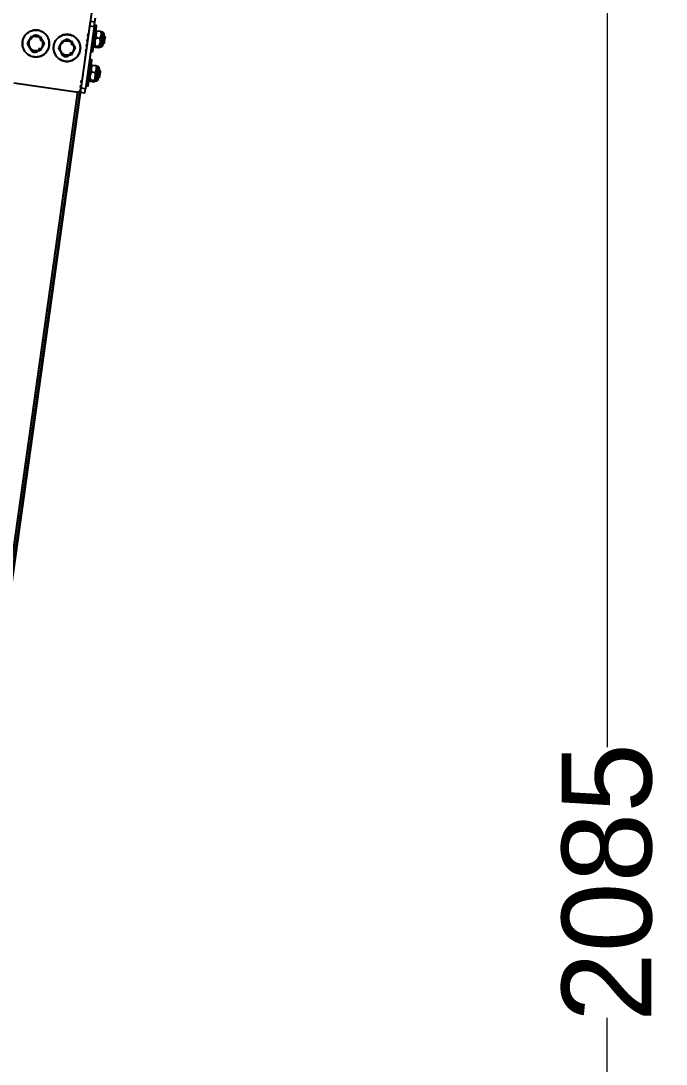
# Model space of a CAD drawing. Header units: millimetres. Extents: x 3109 to 13995, y 24552 to 39949.
# Drawn here: x 6748 to 7467, y 34181 to 35343 of the extents above; entities that cross this region are included whole.
import ezdxf

# ---------------------------------------------------------------- set-up
doc = ezdxf.new("R2010")
doc.units = ezdxf.units.MM
doc.header["$LTSCALE"] = 3
doc.layers.add('DomyÅ›lny', color=7, linetype='Continuous')
doc.styles.get("Standard").update_dxf_attribs({"font": 'arial.ttf'})
doc.dimstyles.new('MATEUSZ', dxfattribs={"dimtxt": 35, "dimasz": 16, "dimexe": 0.18, "dimexo": 0.0625, "dimgap": 0.09, "dimtad": 0, "dimdec": 0, "dimdsep": 46, "dimtxsty": 'Standard', "dimblk": 'DOT', "dimcen": 0.09, "dimse1": 1, "dimse2": 1, "dimadec": 0, "dimazin": 0, "dimtfac": 1, "dimtdec": 0, "dimtofl": 0, "dimtmove": 0, "dimatfit": 3, "dimfxl": 1, "dimtolj": 1, "dimtzin": 0, "dimlwd": 9, "dimlwe": 9, "dimarcsym": 0})

# ---------------------------------------------------------------- blocks, each defined once
blk = doc.blocks.new('_Dot')
at = {"color": 0, "linetype": 'ByBlock', "lineweight": -2}
blk.add_line((-0.5, 0), (-1, 0), dxfattribs=at)
at = {"color": 0, "linetype": 'ByBlock', "const_width": 0.5}
blk.add_lwpolyline([(-0.25, 0, 1), (0.25, 0, 1)], format="xyb", close=True, dxfattribs=at)
blk = doc.blocks.new('*D27')
at = {"color": 0, "lineweight": 9, "transparency": 16777216}
for start, end in [(59.5164, 79.0364), (2.9636, 22.4836)]:
    blk.add_arc((6545.7, 33349.3), 309.4, start, end, dxfattribs=at)
at = {"layer": 'Defpoints', "color": 0, "transparency": 16777216}
for p in [(6825.8, 35342.7), (6820.5, 33491.4), (6414.7, 33349.3), (6545.7, 33349.3), (6594.7, 33349.3)]:
    blk.add_point(p, dxfattribs=at)
at = {"color": 0, "lineweight": 9, "transparency": 16777216, "xscale": 16, "yscale": 16, "zscale": 16}
for p, rotation in [((6588.7, 33655.7), 170.518219425483), ((6855, 33349.3), 271.4817805745178)]:
    blk.add_blockref('_Dot', p, dxfattribs=dict(at, rotation=rotation))
at = {"color": 0, "transparency": 16777216, "insert": (6779.1, 33552.3), "char_height": 100, "attachment_point": 5, "rotation": 311}
blk.add_mtext('\\A1;82°', dxfattribs=at)
blk = doc.blocks.new('*D32')
at = {"color": 0, "lineweight": 9, "transparency": 16777216}
for p, q in [((7401.6, 35410), (7401.6, 34534.3)), ((7401.6, 33357.3), (7401.6, 34233))]:
    blk.add_line(p, q, dxfattribs=at)
at = {"layer": 'Defpoints', "color": 0, "transparency": 16777216}
for p in [(6879.8, 35426), (6604.5, 33341.3), (7401.6, 33341.3)]:
    blk.add_point(p, dxfattribs=at)
at = {"color": 0, "lineweight": 9, "transparency": 16777216, "xscale": 16, "yscale": 16, "zscale": 16}
for p, rotation in [((7401.6, 35426), 90), ((7401.6, 33341.3), 270)]:
    blk.add_blockref('_Dot', p, dxfattribs=dict(at, rotation=rotation))
at = {"color": 0, "transparency": 16777216, "insert": (7401.6, 34383.7), "char_height": 100, "attachment_point": 5, "rotation": 90}
blk.add_mtext('\\A1;2085', dxfattribs=at)
blk = doc.blocks.new('*D34')
at = {"color": 0, "lineweight": 9, "transparency": 16777216}
for p, q in [((4270.2, 32724.1), (5416.7, 32724.1)), ((6863.8, 32724.1), (5717.2, 32724.1))]:
    blk.add_line(p, q, dxfattribs=at)
at = {"layer": 'Defpoints', "color": 0, "transparency": 16777216}
for p in [(4254.2, 35784.9), (6879.8, 35426), (6879.8, 32724.1)]:
    blk.add_point(p, dxfattribs=at)
at = {"color": 0, "lineweight": 9, "transparency": 16777216, "xscale": 16, "yscale": 16, "zscale": 16, "rotation": 180}
blk.add_blockref('_Dot', (4254.2, 32724.1), dxfattribs=at)
at = {"color": 0, "lineweight": 9, "transparency": 16777216, "xscale": 16, "yscale": 16, "zscale": 16}
blk.add_blockref('_Dot', (6879.8, 32724.1), dxfattribs=at)
at = {"color": 0, "transparency": 16777216, "insert": (5567, 32724.1), "char_height": 100, "attachment_point": 5}
blk.add_mtext('\\A1;2626', dxfattribs=at)
blk = doc.blocks.new('*D36')
at = {"color": 0, "lineweight": 9, "transparency": 16777216}
for p, q in [((4319.7, 32936.7), (5422.4, 32936.7)), ((6825.9, 32936.7), (5723.2, 32936.7))]:
    blk.add_line(p, q, dxfattribs=at)
at = {"layer": 'Defpoints', "color": 0, "transparency": 16777216}
for p in [(4303.7, 35777.8), (6841.9, 35421.2), (6841.9, 32936.7)]:
    blk.add_point(p, dxfattribs=at)
at = {"color": 0, "lineweight": 9, "transparency": 16777216, "xscale": 16, "yscale": 16, "zscale": 16, "rotation": 180}
blk.add_blockref('_Dot', (4303.7, 32936.7), dxfattribs=at)
at = {"color": 0, "lineweight": 9, "transparency": 16777216, "xscale": 16, "yscale": 16, "zscale": 16}
blk.add_blockref('_Dot', (6841.9, 32936.7), dxfattribs=at)
at = {"color": 0, "transparency": 16777216, "insert": (5572.8, 32936.7), "char_height": 100, "attachment_point": 5}
blk.add_mtext('\\A1;2538', dxfattribs=at)

msp = doc.modelspace()

# ---------------------------------------------------------------- linework, layer by layer
at = {"layer": 'DomyÅ›lny'}
for p, q in [((6815.4, 35268.4), (6836.2, 35416.9)), ((6545.7, 33349.3), (6825.8, 35342.7)), ((6830.1, 35337), (6820.3, 35267.7)), ((6825.1, 35337.7), (6830.1, 35337)), ((6830.8, 35342), (6825.8, 35342.7)), ((6830.3, 35338.8), (6832.3, 35338.5)), ((6822.8, 35329), (6822.5, 35326.5)), ((6831.2, 35331.1), (6832.3, 35332)), ((6833.4, 35332.4), (6837.4, 35331.8)), ((6838.6, 35330.8), (6839.3, 35330.7)), ((6774.2, 35318.1), (6772.9, 35318.1)), ((6821.2, 35317.7), (6820.9, 35315.2)), ((6822, 35323.3), (6821.7, 35320.8)), ((6829.9, 35315), (6829.1, 35316.2)), ((6830.9, 35314.3), (6834.9, 35313.8)), ((6831.1, 35315.7), (6835.1, 35315.1)), ((6832.4, 35324.7), (6836.3, 35324.1)), ((6836.3, 35314.4), (6836, 35314.1)), ((6837, 35314.3), (6836.3, 35314.4)), ((6838.6, 35318.2), (6839.5, 35318.1)), ((6790.3, 35313.3), (6794.9, 35305.3)), ((6808.8, 35313.2), (6807.6, 35313.2)), ((6820.5, 35312), (6820.1, 35309.5)), ((6828.1, 35308.8), (6826.1, 35309.1)), ((6824.9, 35300.6), (6826.9, 35300.3)), ((6825.9, 35292.9), (6827, 35293.9)), ((6828.1, 35294.2), (6832, 35293.7)), ((6833.3, 35292.6), (6833.9, 35292.5)), ((6827, 35286.6), (6831, 35286)), ((6809.7, 35264.1), (6740.4, 35273.9)), ((6814.8, 35271.7), (6814.4, 35269.2)), ((6815.6, 35277.3), (6815.2, 35274.9)), ((6820.3, 35267.7), (6815.4, 35268.4)), ((6822.7, 35270.6), (6820.8, 35270.9)), ((6824.6, 35276.9), (6823.8, 35278.1)), ((6825.5, 35276.2), (6829.5, 35275.6)), ((6825.7, 35277.6), (6829.7, 35277)), ((6831.6, 35276.2), (6831, 35276.3)), ((6811.2, 35264.2), (6542.1, 33349.3)), ((6542.6, 33349.3), (6811.8, 35264.3)), ((6813.9, 35265.5), (6544.6, 33349.3)), ((6819.6, 35262.8), (6814.7, 35263.5))]:
    msp.add_line(p, q, dxfattribs=at)
for points in [[(6830.1, 35337, 0), (6830.8, 35342, 0)], [(6831.2, 35330.5, 0), (6832.1, 35337.1, 0), (6832.3, 35338.3, 0), (6832.3, 35338.5, 0), (6832.3, 35338.5, 0), (6832.3, 35338.5, 0), (6832.3, 35338.5, 0), (6832.3, 35338.5, 0), (6832.3, 35338.5, 0), (6832.3, 35338.5, 0), (6832.3, 35338.5, 0), (6832.3, 35338.5, 0), (6832.3, 35338.5, 0), (6832.3, 35338.5, 0), (6832.3, 35338.5, 0), (6832.3, 35338.5, 0), (6832.3, 35338.5, 0), (6832.3, 35338.5, 0), (6832.3, 35338.5, 0), (6832.3, 35338.5, 0), (6832.3, 35338.5, 0), (6832.3, 35338.5, 0), (6832.3, 35338.5, 0), (6832.3, 35338.5, 0), (6832.3, 35338.4, 0), (6832.2, 35338.2, 0), (6832.1, 35337.2, 0), (6830.5, 35325.7, 0)], [(6830.8, 35342, 0), (6830.8, 35342, 0), (6830.8, 35342, 0), (6830.8, 35342, 0), (6830.8, 35342, 0), (6830.8, 35342, 0), (6830.8, 35342, 0), (6830.8, 35342, 0), (6830.8, 35342, 0), (6830.8, 35342, 0), (6830.8, 35342, 0), (6830.8, 35342, 0), (6830.8, 35342, 0), (6830.8, 35342, 0), (6830.8, 35342.1, 0), (6830.8, 35342.6, 0), (6831.4, 35346.9, 0)], [(6764.8, 35333.1, 0), (6763.5, 35333.1, 0), (6762.1, 35332.9, 0), (6760.7, 35332.5, 0), (6759.3, 35332, 0), (6757.9, 35331.4, 0), (6756.6, 35330.6, 0), (6755.4, 35329.7, 0), (6754.2, 35328.7, 0), (6753.2, 35327.5, 0), (6752.3, 35326.3, 0), (6751.5, 35324.9, 0), (6750.9, 35323.6, 0), (6750.5, 35322.2, 0), (6750.1, 35320.8, 0), (6750, 35319.4, 0), (6749.9, 35318, 0), (6750, 35316.7, 0), (6750.2, 35315.3, 0), (6750.5, 35313.9, 0), (6751, 35312.5, 0), (6751.6, 35311.2, 0), (6752.4, 35309.8, 0), (6753.3, 35308.6, 0), (6754.4, 35307.5, 0), (6755.5, 35306.4, 0), (6756.8, 35305.5, 0), (6758.1, 35304.8, 0), (6759.5, 35304.2, 0), (6760.9, 35303.7, 0), (6762.3, 35303.4, 0), (6763.6, 35303.2, 0), (6765, 35303.1, 0)], [(6765, 35303.1, 0), (6763.6, 35303.2, 0), (6762.3, 35303.4, 0), (6760.9, 35303.7, 0), (6759.5, 35304.1, 0), (6758.1, 35304.8, 0), (6756.8, 35305.5, 0), (6755.5, 35306.4, 0), (6754.4, 35307.5, 0), (6753.3, 35308.6, 0), (6752.4, 35309.8, 0), (6751.6, 35311.2, 0), (6751, 35312.5, 0), (6750.5, 35313.9, 0), (6750.2, 35315.3, 0), (6750, 35316.7, 0), (6749.9, 35318, 0), (6750, 35319.4, 0), (6750.1, 35320.8, 0), (6750.5, 35322.2, 0), (6750.9, 35323.6, 0), (6751.5, 35324.9, 0), (6752.3, 35326.3, 0), (6753.2, 35327.5, 0), (6754.2, 35328.7, 0), (6755.4, 35329.7, 0), (6756.6, 35330.6, 0), (6757.9, 35331.4, 0), (6759.3, 35332, 0), (6760.7, 35332.5, 0), (6762.1, 35332.9, 0), (6763.5, 35333.1, 0), (6764.8, 35333.1, 0)], [(6758, 35322.2, 0), (6760.4, 35326.2, 0)], [(6765, 35326.1, 0), (6764, 35326.1, 0), (6763, 35325.9, 0), (6761.9, 35325.6, 0), (6761, 35325.1, 0), (6760.1, 35324.5, 0), (6759.3, 35323.8, 0), (6758.6, 35323, 0), (6758, 35322.2, 0)], [(6770.3, 35321.1, 0), (6770.4, 35321.7, 0), (6770.4, 35322.2, 0), (6770.3, 35322.7, 0), (6770.2, 35323.3, 0), (6770.1, 35323.8, 0), (6769.8, 35324.3, 0), (6769.6, 35324.8, 0), (6769.3, 35325.2, 0), (6768.9, 35325.6, 0), (6768.5, 35326, 0), (6768.1, 35326.3, 0), (6767.7, 35326.6, 0), (6767.2, 35326.9, 0), (6766.7, 35327.1, 0), (6766.2, 35327.2, 0), (6765.6, 35327.3, 0), (6765.1, 35327.4, 0), (6764.6, 35327.4, 0), (6764, 35327.3, 0), (6763.5, 35327.2, 0), (6763, 35327.1, 0), (6762.5, 35326.9, 0), (6762, 35326.6, 0), (6761.6, 35326.3, 0), (6761.2, 35325.9, 0), (6760.8, 35325.6, 0), (6760.4, 35325.1, 0), (6760.1, 35324.7, 0), (6759.9, 35324.2, 0), (6759.7, 35323.7, 0), (6759.5, 35323.2, 0), (6759.4, 35322.7, 0)], [(6760.4, 35326.2, 0), (6765, 35326.1, 0)], [(6764.8, 35333.1, 0), (6766.2, 35333.1, 0), (6767.5, 35332.9, 0), (6768.9, 35332.6, 0), (6770.3, 35332.1, 0), (6771.7, 35331.5, 0), (6773, 35330.7, 0), (6774.3, 35329.8, 0), (6775.4, 35328.8, 0), (6776.5, 35327.7, 0), (6777.4, 35326.4, 0), (6778.2, 35325.1, 0), (6778.8, 35323.7, 0), (6779.3, 35322.3, 0), (6779.6, 35320.9, 0), (6779.8, 35319.6, 0), (6779.9, 35318.2, 0), (6779.8, 35316.9, 0), (6779.7, 35315.5, 0), (6779.3, 35314.1, 0), (6778.9, 35312.7, 0), (6778.3, 35311.3, 0), (6777.5, 35310, 0), (6776.6, 35308.7, 0), (6775.6, 35307.6, 0), (6774.4, 35306.5, 0), (6773.2, 35305.6, 0), (6771.9, 35304.8, 0), (6770.5, 35304.2, 0), (6769.1, 35303.7, 0), (6767.7, 35303.4, 0), (6766.3, 35303.2, 0), (6765, 35303.1, 0)], [(6765, 35303.1, 0), (6766.3, 35303.2, 0), (6767.7, 35303.4, 0), (6769.1, 35303.7, 0), (6770.5, 35304.2, 0), (6771.9, 35304.8, 0), (6773.2, 35305.6, 0), (6774.4, 35306.5, 0), (6775.6, 35307.6, 0), (6776.6, 35308.7, 0), (6777.5, 35310, 0), (6778.3, 35311.3, 0), (6778.9, 35312.7, 0), (6779.4, 35314.1, 0), (6779.7, 35315.5, 0), (6779.9, 35316.9, 0), (6779.9, 35318.2, 0), (6779.8, 35319.6, 0), (6779.6, 35320.9, 0), (6779.3, 35322.3, 0), (6778.8, 35323.7, 0), (6778.2, 35325.1, 0), (6777.4, 35326.4, 0), (6776.5, 35327.7, 0), (6775.5, 35328.8, 0), (6774.3, 35329.8, 0), (6773, 35330.7, 0), (6771.7, 35331.5, 0), (6770.3, 35332.1, 0), (6769, 35332.6, 0), (6767.6, 35332.9, 0), (6766.2, 35333.1, 0), (6764.8, 35333.1, 0)], [(6765, 35326.1, 0), (6769.6, 35326.1, 0)], [(6771.9, 35322.1, 0), (6771.3, 35322.9, 0), (6770.7, 35323.7, 0), (6769.9, 35324.4, 0), (6769, 35325, 0), (6768, 35325.5, 0), (6767, 35325.9, 0), (6766, 35326.1, 0), (6765, 35326.1, 0)], [(6769.6, 35326.1, 0), (6771.9, 35322.1, 0)], [(6799.5, 35328.3, 0), (6798.1, 35328.2, 0), (6796.8, 35328, 0), (6795.4, 35327.7, 0), (6794, 35327.2, 0), (6792.6, 35326.5, 0), (6791.3, 35325.8, 0), (6790, 35324.8, 0), (6788.9, 35323.8, 0), (6787.9, 35322.6, 0), (6787, 35321.4, 0), (6786.2, 35320.1, 0), (6785.6, 35318.7, 0), (6785.1, 35317.3, 0), (6784.8, 35315.9, 0), (6784.6, 35314.5, 0), (6784.6, 35313.2, 0), (6784.6, 35311.8, 0), (6784.8, 35310.4, 0), (6785.2, 35309, 0), (6785.7, 35307.7, 0), (6786.3, 35306.3, 0), (6787.1, 35305, 0), (6788, 35303.7, 0), (6789, 35302.6, 0), (6790.2, 35301.6, 0), (6791.4, 35300.7, 0), (6792.8, 35299.9, 0), (6794.1, 35299.3, 0), (6795.5, 35298.8, 0), (6796.9, 35298.5, 0), (6798.3, 35298.3, 0), (6799.7, 35298.3, 0)], [(6799.6, 35298.3, 0), (6798.3, 35298.3, 0), (6796.9, 35298.5, 0), (6795.5, 35298.8, 0), (6794.1, 35299.3, 0), (6792.7, 35299.9, 0), (6791.4, 35300.7, 0), (6790.2, 35301.6, 0), (6789, 35302.6, 0), (6788, 35303.7, 0), (6787, 35305, 0), (6786.3, 35306.3, 0), (6785.6, 35307.7, 0), (6785.2, 35309, 0), (6784.8, 35310.4, 0), (6784.6, 35311.8, 0), (6784.6, 35313.2, 0), (6784.6, 35314.5, 0), (6784.8, 35315.9, 0), (6785.1, 35317.3, 0), (6785.6, 35318.7, 0), (6786.2, 35320.1, 0), (6787, 35321.4, 0), (6787.9, 35322.6, 0), (6788.9, 35323.8, 0), (6790, 35324.8, 0), (6791.3, 35325.8, 0), (6792.6, 35326.5, 0), (6794, 35327.2, 0), (6795.3, 35327.7, 0), (6796.7, 35328, 0), (6798.1, 35328.2, 0), (6799.5, 35328.3, 0)], [(6799.5, 35328.3, 0), (6800.8, 35328.2, 0), (6802.2, 35328, 0), (6803.6, 35327.7, 0), (6805, 35327.2, 0), (6806.4, 35326.6, 0), (6807.7, 35325.9, 0), (6808.9, 35325, 0), (6810.1, 35323.9, 0), (6811.1, 35322.8, 0), (6812.1, 35321.5, 0), (6812.8, 35320.2, 0), (6813.5, 35318.9, 0), (6814, 35317.5, 0), (6814.3, 35316.1, 0), (6814.5, 35314.7, 0), (6814.6, 35313.3, 0), (6814.5, 35312, 0), (6814.3, 35310.6, 0), (6814, 35309.2, 0), (6813.5, 35307.8, 0), (6812.9, 35306.4, 0), (6812.2, 35305.1, 0), (6811.3, 35303.9, 0), (6810.2, 35302.7, 0), (6809.1, 35301.7, 0), (6807.8, 35300.8, 0), (6806.5, 35300, 0), (6805.2, 35299.3, 0), (6803.8, 35298.9, 0), (6802.4, 35298.5, 0), (6801, 35298.3, 0), (6799.6, 35298.3, 0)], [(6799.7, 35298.3, 0), (6801, 35298.3, 0), (6802.4, 35298.5, 0), (6803.8, 35298.9, 0), (6805.2, 35299.3, 0), (6806.5, 35300, 0), (6807.8, 35300.8, 0), (6809.1, 35301.7, 0), (6810.2, 35302.7, 0), (6811.3, 35303.9, 0), (6812.2, 35305.1, 0), (6812.9, 35306.4, 0), (6813.5, 35307.8, 0), (6814, 35309.2, 0), (6814.3, 35310.6, 0), (6814.5, 35312, 0), (6814.6, 35313.3, 0), (6814.5, 35314.7, 0), (6814.3, 35316.1, 0), (6814, 35317.5, 0), (6813.5, 35318.9, 0), (6812.9, 35320.2, 0), (6812.1, 35321.5, 0), (6811.2, 35322.8, 0), (6810.1, 35323.9, 0), (6809, 35325, 0), (6807.7, 35325.9, 0), (6806.4, 35326.6, 0), (6805, 35327.2, 0), (6803.6, 35327.7, 0), (6802.2, 35328, 0), (6800.8, 35328.2, 0), (6799.5, 35328.3, 0)], [(6830.5, 35325.7, 0), (6828.2, 35309.6, 0), (6828.1, 35308.8, 0), (6828.1, 35308.8, 0), (6828.1, 35308.8, 0), (6828.1, 35308.8, 0), (6828.1, 35308.8, 0), (6828.1, 35308.8, 0), (6828.1, 35308.8, 0), (6828.1, 35308.8, 0), (6828.1, 35308.8, 0), (6828.1, 35308.8, 0), (6828.1, 35308.8, 0), (6828.1, 35308.8, 0), (6828.1, 35308.8, 0), (6828.1, 35308.8, 0), (6828.1, 35308.8, 0), (6828.1, 35308.8, 0), (6828.1, 35308.8, 0), (6828.1, 35308.8, 0), (6828.1, 35308.9, 0), (6828.2, 35309.1, 0), (6828.3, 35310.3, 0), (6829.1, 35316.1, 0)], [(6829.9, 35321.6, 0), (6830.7, 35327.4, 0)], [(6833.4, 35332.4, 0), (6832.8, 35331.4, 0), (6832.3, 35330.5, 0), (6832, 35329.6, 0), (6831.8, 35328.7, 0), (6831.7, 35327.8, 0), (6831.8, 35326.8, 0), (6832, 35325.8, 0), (6832.4, 35324.7, 0)], [(6836.3, 35324.1, 0), (6837, 35325.1, 0), (6837.5, 35326, 0), (6837.8, 35326.9, 0), (6838, 35327.8, 0), (6838, 35328.7, 0), (6838, 35329.7, 0), (6837.8, 35330.7, 0), (6837.4, 35331.8, 0)], [(6836.3, 35314.5, 0), (6836.4, 35314.9, 0), (6836.6, 35316.5, 0), (6837.4, 35322.3, 0), (6838.2, 35328, 0), (6838.6, 35330.3, 0), (6838.6, 35330.7, 0), (6838.6, 35330.8, 0), (6838.6, 35330.8, 0), (6838.6, 35330.8, 0), (6838.6, 35330.8, 0), (6838.6, 35330.8, 0), (6838.6, 35330.8, 0), (6838.6, 35330.8, 0), (6838.6, 35330.8, 0), (6838.6, 35330.8, 0), (6838.6, 35330.8, 0), (6838.6, 35330.8, 0), (6838.6, 35330.8, 0), (6838.6, 35330.8, 0), (6838.6, 35330.8, 0), (6838.6, 35330.8, 0), (6838.6, 35330.8, 0), (6838.6, 35330.7, 0)], [(6837.4, 35331.8, 0), (6837.9, 35331.5, 0), (6838.2, 35331.3, 0), (6838.3, 35331.2, 0), (6838.4, 35331.2, 0), (6838.4, 35331.1, 0), (6838.4, 35331.1, 0), (6838.4, 35331.1, 0), (6838.4, 35331, 0), (6838.4, 35331, 0), (6838.4, 35331, 0), (6838.4, 35331, 0), (6838.4, 35331, 0), (6838.4, 35330.9, 0), (6838.4, 35330.9, 0), (6838.4, 35330.9, 0), (6838.4, 35330.9, 0), (6838.3, 35330.8, 0), (6838.3, 35330.8, 0), (6838.2, 35330.8, 0), (6838.1, 35330.7, 0), (6838, 35330.6, 0), (6837.2, 35330.5, 0)], [(6839.3, 35330.6, 0), (6839.3, 35330.7, 0), (6839.3, 35330.7, 0), (6839.3, 35330.7, 0), (6839.3, 35330.7, 0), (6839.3, 35330.7, 0), (6839.3, 35330.7, 0), (6839.3, 35330.7, 0), (6839.3, 35330.7, 0), (6839.3, 35330.7, 0), (6839.3, 35330.7, 0), (6839.3, 35330.7, 0), (6839.3, 35330.7, 0), (6839.3, 35330.7, 0), (6839.3, 35330.7, 0), (6839.3, 35330.7, 0), (6839.3, 35330.7, 0), (6839.3, 35330.7, 0), (6839.3, 35330.7, 0), (6839.3, 35330.7, 0), (6839.3, 35330.6, 0), (6839.2, 35330.4, 0), (6839.1, 35329.6, 0), (6838.3, 35323.7, 0)], [(6841, 35328.4, 0), (6841, 35328.6, 0), (6841, 35328.8, 0), (6841, 35329, 0), (6840.9, 35329.2, 0), (6840.9, 35329.4, 0), (6840.8, 35329.6, 0), (6840.7, 35329.8, 0), (6840.6, 35329.9, 0), (6840.4, 35330.1, 0), (6840.3, 35330.2, 0), (6840.1, 35330.3, 0), (6840, 35330.4, 0), (6839.8, 35330.5, 0), (6839.6, 35330.6, 0), (6839.4, 35330.7, 0), (6839.3, 35330.7, 0)], [(6839.9, 35318.1, 0), (6840, 35318.2, 0), (6840.1, 35319.1, 0), (6840.5, 35322, 0), (6840.9, 35325, 0), (6841.1, 35326.2, 0), (6841.1, 35326.4, 0), (6841.1, 35326.4, 0), (6841.1, 35326.4, 0), (6841.1, 35326.4, 0), (6841.1, 35326.4, 0), (6841.1, 35326.4, 0), (6841.1, 35326.4, 0), (6841.1, 35326.4, 0), (6841.1, 35326.4, 0), (6841.1, 35326.4, 0), (6841.1, 35326.4, 0), (6841.1, 35326.4, 0), (6841.1, 35326.4, 0), (6841.1, 35326.4, 0), (6841.1, 35326.4, 0), (6841.1, 35326.4, 0), (6841.1, 35326.4, 0), (6841.1, 35326.4, 0)], [(6841, 35328.4, 0), (6841, 35328.4, 0), (6841, 35328.4, 0), (6841, 35328.4, 0), (6841, 35328.4, 0), (6841, 35328.4, 0), (6841, 35328.4, 0), (6841, 35328.4, 0), (6841, 35328.4, 0), (6841, 35328.4, 0), (6841, 35328.4, 0), (6841, 35328.4, 0), (6841, 35328.4, 0), (6841, 35328.4, 0), (6841, 35328.4, 0), (6841, 35328.4, 0), (6841, 35328.4, 0), (6841, 35328.4, 0), (6841, 35328.4, 0), (6841, 35328.4, 0), (6841, 35328.4, 0), (6840.9, 35328.2, 0), (6840.8, 35327.6, 0), (6840.2, 35323.1, 0)], [(6840.2, 35322.8, 0), (6840.7, 35326.4, 0)], [(6840.6, 35325.7, 0), (6841, 35328.4, 0)], [(6841.9, 35325.3, 0), (6841.9, 35325.1, 0), (6841.8, 35324.5, 0), (6841.5, 35322.2, 0), (6841.2, 35320, 0), (6841.1, 35319.1, 0), (6841.1, 35318.9, 0), (6841, 35318.9, 0), (6841, 35318.9, 0), (6841, 35318.9, 0), (6841, 35318.9, 0), (6841, 35318.9, 0), (6841, 35318.9, 0), (6841, 35318.9, 0), (6841, 35318.9, 0), (6841, 35318.9, 0), (6841, 35318.9, 0), (6841, 35318.9, 0), (6841, 35318.9, 0), (6841, 35318.9, 0), (6841, 35318.9, 0), (6841, 35318.9, 0), (6841, 35318.9, 0), (6841.1, 35318.9, 0)], [(6841.1, 35326.4, 0), (6841.2, 35326.4, 0), (6841.3, 35326.4, 0), (6841.4, 35326.3, 0), (6841.5, 35326.3, 0), (6841.5, 35326.2, 0), (6841.6, 35326.2, 0), (6841.7, 35326.1, 0), (6841.8, 35326, 0), (6841.8, 35325.9, 0), (6841.9, 35325.8, 0), (6841.9, 35325.7, 0), (6841.9, 35325.6, 0), (6841.9, 35325.6, 0), (6842, 35325.5, 0), (6842, 35325.4, 0), (6841.9, 35325.3, 0)], [(6841.1, 35326.4, 0), (6841.2, 35326.4, 0), (6841.3, 35326.4, 0), (6841.4, 35326.3, 0), (6841.5, 35326.3, 0), (6841.6, 35326.2, 0), (6841.6, 35326.2, 0), (6841.7, 35326.1, 0), (6841.8, 35326, 0), (6841.8, 35325.9, 0), (6841.9, 35325.9, 0), (6841.9, 35325.8, 0), (6841.9, 35325.7, 0), (6842, 35325.6, 0), (6842, 35325.5, 0), (6842, 35325.4, 0), (6842, 35325.3, 0)], [(6841.1, 35318.9, 0), (6841.1, 35319, 0), (6841.2, 35319.7, 0), (6841.5, 35321.9, 0), (6841.8, 35324.2, 0), (6841.9, 35325.1, 0), (6842, 35325.3, 0), (6842, 35325.3, 0), (6842, 35325.3, 0), (6842, 35325.3, 0), (6842, 35325.3, 0), (6842, 35325.3, 0), (6842, 35325.3, 0), (6842, 35325.3, 0), (6842, 35325.3, 0), (6842, 35325.3, 0), (6842, 35325.3, 0), (6842, 35325.3, 0), (6842, 35325.3, 0), (6842, 35325.3, 0), (6842, 35325.3, 0), (6842, 35325.3, 0), (6842, 35325.3, 0), (6841.9, 35325.3, 0)], [(6755.7, 35318.2, 0), (6758, 35322.2, 0)], [(6758, 35314.2, 0), (6755.7, 35318.2, 0)], [(6758, 35322.2, 0), (6757.6, 35321.3, 0), (6757.2, 35320.3, 0), (6757, 35319.3, 0), (6756.9, 35318.2, 0), (6757, 35317.1, 0), (6757.2, 35316.1, 0), (6757.5, 35315.1, 0), (6758, 35314.2, 0)], [(6758, 35314.2, 0), (6758.6, 35313.3, 0), (6759.2, 35312.5, 0), (6760, 35311.8, 0), (6760.9, 35311.2, 0), (6761.9, 35310.8, 0), (6762.9, 35310.4, 0), (6763.9, 35310.2, 0), (6764.9, 35310.1, 0)], [(6760.3, 35310.2, 0), (6758, 35314.2, 0)], [(6758.3, 35314.8, 0), (6758.2, 35314.2, 0), (6758.3, 35313.7, 0), (6758.3, 35313.1, 0), (6758.4, 35312.6, 0), (6758.6, 35312.1, 0), (6758.8, 35311.6, 0), (6759.1, 35311.1, 0), (6759.4, 35310.7, 0), (6759.7, 35310.3, 0), (6760.1, 35309.9, 0), (6760.5, 35309.6, 0), (6761, 35309.3, 0), (6761.4, 35309, 0), (6761.9, 35308.8, 0), (6762.5, 35308.6, 0), (6763, 35308.5, 0), (6763.5, 35308.5, 0), (6764.1, 35308.5, 0), (6764.6, 35308.6, 0), (6765.1, 35308.7, 0), (6765.7, 35308.8, 0), (6766.2, 35309, 0), (6766.6, 35309.3, 0), (6767.1, 35309.6, 0), (6767.5, 35309.9, 0), (6767.9, 35310.3, 0), (6768.2, 35310.7, 0), (6768.5, 35311.2, 0), (6768.8, 35311.7, 0), (6769, 35312.2, 0), (6769.1, 35312.7, 0), (6769.2, 35313.2, 0)], [(6764.9, 35310.1, 0), (6765.9, 35310.2, 0), (6766.9, 35310.4, 0), (6767.9, 35310.7, 0), (6768.9, 35311.2, 0), (6769.8, 35311.8, 0), (6770.6, 35312.5, 0), (6771.3, 35313.3, 0), (6771.9, 35314.1, 0)], [(6771.9, 35314.1, 0), (6769.5, 35310.1, 0)], [(6771.9, 35322.1, 0), (6774.2, 35318.1, 0)], [(6772.9, 35318.1, 0), (6772.9, 35319.2, 0), (6772.7, 35320.2, 0), (6772.3, 35321.2, 0), (6771.9, 35322.1, 0)], [(6774.2, 35318.1, 0), (6771.9, 35314.1, 0)], [(6771.9, 35314.1, 0), (6772.3, 35315, 0), (6772.7, 35316, 0), (6772.9, 35317, 0), (6772.9, 35318.1, 0)], [(6790.4, 35313.3, 0), (6792.7, 35317.3, 0)], [(6792.7, 35317.3, 0), (6792.2, 35316.4, 0), (6791.9, 35315.4, 0), (6791.7, 35314.4, 0), (6791.6, 35313.3, 0), (6791.7, 35312.2, 0), (6791.9, 35311.2, 0), (6792.2, 35310.2, 0), (6792.7, 35309.3, 0)], [(6792.7, 35317.3, 0), (6795, 35321.3, 0)], [(6799.7, 35321.3, 0), (6798.6, 35321.2, 0), (6797.6, 35321, 0), (6796.6, 35320.7, 0), (6795.6, 35320.2, 0), (6794.8, 35319.6, 0), (6794, 35318.9, 0), (6793.3, 35318.1, 0), (6792.7, 35317.3, 0)], [(6805, 35316.3, 0), (6805.1, 35316.8, 0), (6805.1, 35317.3, 0), (6805, 35317.9, 0), (6804.9, 35318.4, 0), (6804.7, 35318.9, 0), (6804.5, 35319.4, 0), (6804.3, 35319.9, 0), (6804, 35320.3, 0), (6803.6, 35320.8, 0), (6803.2, 35321.1, 0), (6802.8, 35321.5, 0), (6802.4, 35321.8, 0), (6801.9, 35322, 0), (6801.4, 35322.2, 0), (6800.9, 35322.4, 0), (6800.3, 35322.5, 0), (6799.8, 35322.5, 0), (6799.3, 35322.5, 0), (6798.7, 35322.5, 0), (6798.2, 35322.4, 0), (6797.7, 35322.2, 0), (6797.2, 35322, 0), (6796.7, 35321.7, 0), (6796.3, 35321.4, 0), (6795.8, 35321.1, 0), (6795.5, 35320.7, 0), (6795.1, 35320.3, 0), (6794.8, 35319.8, 0), (6794.6, 35319.4, 0), (6794.4, 35318.9, 0), (6794.2, 35318.3, 0), (6794.1, 35317.8, 0)], [(6795, 35321.3, 0), (6799.7, 35321.3, 0)], [(6799.7, 35321.3, 0), (6804.3, 35321.2, 0)], [(6806.6, 35317.2, 0), (6806, 35318.1, 0), (6805.3, 35318.9, 0), (6804.5, 35319.6, 0), (6803.6, 35320.2, 0), (6802.7, 35320.6, 0), (6801.7, 35321, 0), (6800.7, 35321.2, 0), (6799.7, 35321.3, 0)], [(6804.3, 35321.2, 0), (6806.6, 35317.2, 0)], [(6806.6, 35317.2, 0), (6808.8, 35313.2, 0)], [(6807.6, 35313.2, 0), (6807.5, 35314.3, 0), (6807.3, 35315.3, 0), (6807, 35316.3, 0), (6806.6, 35317.2, 0)], [(6829.5, 35318.4, 0), (6829.9, 35321.6, 0)], [(6831.1, 35315.7, 0), (6830.6, 35315.6, 0), (6830.2, 35315.5, 0), (6830.1, 35315.4, 0), (6830, 35315.4, 0), (6830, 35315.3, 0), (6829.9, 35315.3, 0), (6829.9, 35315.3, 0), (6829.9, 35315.2, 0), (6829.9, 35315.2, 0), (6829.9, 35315.2, 0), (6829.9, 35315.2, 0), (6829.9, 35315.2, 0), (6829.9, 35315.1, 0), (6829.9, 35315.1, 0), (6829.9, 35315.1, 0), (6829.9, 35315.1, 0), (6829.9, 35315, 0), (6830, 35315, 0), (6830, 35314.9, 0), (6830.1, 35314.8, 0), (6830.2, 35314.7, 0), (6830.9, 35314.3, 0)], [(6832.4, 35324.7, 0), (6831.7, 35323.5, 0), (6831.2, 35322.4, 0), (6830.8, 35321.4, 0), (6830.6, 35320.4, 0), (6830.5, 35319.3, 0), (6830.6, 35318.2, 0), (6830.8, 35317, 0), (6831.1, 35315.7, 0)], [(6834.9, 35313.8, 0), (6835.4, 35313.9, 0), (6835.8, 35314, 0), (6835.9, 35314.1, 0), (6836, 35314.1, 0), (6836, 35314.2, 0), (6836, 35314.2, 0), (6836.1, 35314.2, 0), (6836.1, 35314.2, 0), (6836.1, 35314.3, 0), (6836.1, 35314.3, 0), (6836.1, 35314.3, 0), (6836.1, 35314.3, 0), (6836.1, 35314.3, 0), (6836.1, 35314.4, 0), (6836.1, 35314.4, 0), (6836.1, 35314.4, 0), (6836, 35314.5, 0), (6836, 35314.5, 0), (6836, 35314.6, 0), (6835.9, 35314.7, 0), (6835.7, 35314.8, 0), (6835.1, 35315.1, 0)], [(6835.1, 35315.1, 0), (6835.7, 35316.3, 0), (6836.3, 35317.4, 0), (6836.6, 35318.4, 0), (6836.8, 35319.5, 0), (6836.9, 35320.5, 0), (6836.8, 35321.7, 0), (6836.7, 35322.8, 0), (6836.3, 35324.1, 0)], [(6838.3, 35323.7, 0), (6837, 35314.3, 0)], [(6839.2, 35316, 0), (6839.2, 35315.8, 0), (6839.1, 35315.7, 0), (6839.1, 35315.5, 0), (6839, 35315.3, 0), (6838.8, 35315.1, 0), (6838.7, 35315, 0), (6838.6, 35314.8, 0), (6838.4, 35314.7, 0), (6838.3, 35314.6, 0), (6838.1, 35314.5, 0), (6837.9, 35314.4, 0), (6837.7, 35314.4, 0), (6837.5, 35314.3, 0), (6837.3, 35314.3, 0), (6837.2, 35314.3, 0), (6837, 35314.3, 0)], [(6840.2, 35323.1, 0), (6839.3, 35316.3, 0), (6839.2, 35316.1, 0), (6839.2, 35316.1, 0), (6839.2, 35316.1, 0), (6839.2, 35316, 0), (6839.2, 35316, 0), (6839.2, 35316, 0), (6839.2, 35316, 0), (6839.2, 35316, 0), (6839.2, 35316, 0), (6839.2, 35316, 0), (6839.2, 35316, 0), (6839.2, 35316, 0), (6839.2, 35316, 0), (6839.2, 35316, 0), (6839.2, 35316, 0), (6839.2, 35316, 0), (6839.2, 35316, 0), (6839.2, 35316, 0), (6839.2, 35316, 0), (6839.2, 35316.1, 0), (6839.2, 35316.1, 0), (6839.2, 35316.1, 0), (6839.2, 35316.2, 0), (6839.3, 35316.7, 0), (6839.7, 35319.3, 0)], [(6839.5, 35318.1, 0), (6839.5, 35318.1, 0), (6839.5, 35318.1, 0), (6839.5, 35318.1, 0), (6839.5, 35318.1, 0), (6839.5, 35318.1, 0), (6839.5, 35318.1, 0), (6839.5, 35318.1, 0), (6839.5, 35318.1, 0), (6839.5, 35318.1, 0), (6839.5, 35318.1, 0), (6839.5, 35318.1, 0), (6839.5, 35318.2, 0), (6839.6, 35318.5, 0), (6840.2, 35322.8, 0)], [(6839.9, 35318.1, 0), (6840, 35318.1, 0), (6840.1, 35318.1, 0), (6840.2, 35318.1, 0), (6840.3, 35318.1, 0), (6840.4, 35318.1, 0), (6840.5, 35318.1, 0), (6840.6, 35318.2, 0), (6840.7, 35318.2, 0), (6840.7, 35318.3, 0), (6840.8, 35318.4, 0), (6840.9, 35318.5, 0), (6840.9, 35318.6, 0), (6841, 35318.6, 0), (6841, 35318.7, 0), (6841, 35318.8, 0), (6841.1, 35318.9, 0)], [(6841, 35318.9, 0), (6841, 35318.8, 0), (6841, 35318.7, 0), (6841, 35318.6, 0), (6840.9, 35318.5, 0), (6840.9, 35318.4, 0), (6840.8, 35318.4, 0), (6840.8, 35318.3, 0), (6840.7, 35318.2, 0), (6840.6, 35318.2, 0), (6840.5, 35318.1, 0), (6840.4, 35318.1, 0), (6840.3, 35318, 0), (6840.2, 35318, 0), (6840.1, 35318, 0), (6840, 35318, 0), (6839.9, 35318, 0)], [(6840, 35321.7, 0), (6840.4, 35324.1, 0)], [(6764.9, 35310.1, 0), (6760.3, 35310.2, 0)], [(6769.5, 35310.1, 0), (6764.9, 35310.1, 0)], [(6792.7, 35309.3, 0), (6790.4, 35313.3, 0)], [(6792.7, 35309.3, 0), (6793.2, 35308.5, 0), (6793.9, 35307.7, 0), (6794.7, 35307, 0), (6795.6, 35306.4, 0), (6796.5, 35305.9, 0), (6797.5, 35305.5, 0), (6798.5, 35305.3, 0), (6799.6, 35305.3, 0)], [(6794.9, 35305.3, 0), (6792.7, 35309.3, 0)], [(6793, 35309.9, 0), (6792.9, 35309.4, 0), (6792.9, 35308.8, 0), (6793, 35308.3, 0), (6793.1, 35307.8, 0), (6793.3, 35307.2, 0), (6793.5, 35306.7, 0), (6793.7, 35306.3, 0), (6794.1, 35305.8, 0), (6794.4, 35305.4, 0), (6794.8, 35305, 0), (6795.2, 35304.7, 0), (6795.7, 35304.4, 0), (6796.1, 35304.1, 0), (6796.6, 35303.9, 0), (6797.2, 35303.8, 0), (6797.7, 35303.7, 0), (6798.2, 35303.6, 0), (6798.8, 35303.6, 0), (6799.3, 35303.7, 0), (6799.8, 35303.8, 0), (6800.3, 35304, 0), (6800.8, 35304.2, 0), (6801.3, 35304.4, 0), (6801.8, 35304.7, 0), (6802.2, 35305.1, 0), (6802.6, 35305.5, 0), (6802.9, 35305.9, 0), (6803.2, 35306.3, 0), (6803.5, 35306.8, 0), (6803.7, 35307.3, 0), (6803.8, 35307.8, 0), (6803.9, 35308.4, 0)], [(6799.6, 35305.3, 0), (6794.9, 35305.3, 0)], [(6799.6, 35305.3, 0), (6800.6, 35305.3, 0), (6801.6, 35305.5, 0), (6802.6, 35305.8, 0), (6803.6, 35306.3, 0), (6804.5, 35306.9, 0), (6805.3, 35307.6, 0), (6805.9, 35308.4, 0), (6806.5, 35309.2, 0)], [(6804.2, 35305.2, 0), (6799.6, 35305.3, 0)], [(6806.5, 35309.2, 0), (6804.2, 35305.2, 0)], [(6808.8, 35313.2, 0), (6806.5, 35309.2, 0)], [(6806.5, 35309.2, 0), (6807, 35310.1, 0), (6807.3, 35311.1, 0), (6807.5, 35312.2, 0), (6807.6, 35313.2, 0)], [(6826, 35293.5, 0), (6826.8, 35299.3, 0), (6826.9, 35300.3, 0), (6826.9, 35300.3, 0), (6826.9, 35300.3, 0), (6826.9, 35300.3, 0), (6826.9, 35300.3, 0), (6826.9, 35300.3, 0), (6826.9, 35300.3, 0), (6826.9, 35300.3, 0), (6826.9, 35300.3, 0), (6826.9, 35300.3, 0), (6826.9, 35300.3, 0), (6826.9, 35300.3, 0), (6826.9, 35300.3, 0), (6826.9, 35300.3, 0), (6826.9, 35300.3, 0), (6826.9, 35300.3, 0), (6826.9, 35300.3, 0), (6826.9, 35300.3, 0), (6826.9, 35300.3, 0), (6826.9, 35300.3, 0), (6826.9, 35300.1, 0), (6826.8, 35299.2, 0), (6825.1, 35287.6, 0)], [(6825.5, 35290.2, 0), (6825.8, 35292.7, 0)], [(6828.1, 35294.2, 0), (6827.4, 35293.2, 0), (6826.9, 35292.3, 0), (6826.6, 35291.4, 0), (6826.4, 35290.6, 0), (6826.4, 35289.7, 0), (6826.4, 35288.7, 0), (6826.6, 35287.7, 0), (6827, 35286.6, 0)], [(6831, 35286, 0), (6831.6, 35287, 0), (6832.1, 35287.9, 0), (6832.4, 35288.8, 0), (6832.6, 35289.7, 0), (6832.7, 35290.6, 0), (6832.6, 35291.5, 0), (6832.4, 35292.5, 0), (6832, 35293.7, 0)], [(6831, 35276.4, 0), (6831, 35276.7, 0), (6831.2, 35278.3, 0), (6832.1, 35284.1, 0), (6832.9, 35289.8, 0), (6833.2, 35292.2, 0), (6833.3, 35292.6, 0), (6833.3, 35292.6, 0), (6833.3, 35292.6, 0), (6833.3, 35292.6, 0), (6833.3, 35292.6, 0), (6833.3, 35292.6, 0), (6833.3, 35292.6, 0), (6833.3, 35292.6, 0), (6833.3, 35292.6, 0), (6833.3, 35292.6, 0), (6833.3, 35292.6, 0), (6833.3, 35292.6, 0), (6833.3, 35292.6, 0), (6833.3, 35292.6, 0), (6833.3, 35292.6, 0), (6833.3, 35292.6, 0), (6833.3, 35292.6, 0), (6833.2, 35292.6, 0)], [(6832, 35293.7, 0), (6832.5, 35293.4, 0), (6832.8, 35293.2, 0), (6833, 35293.1, 0), (6833, 35293, 0), (6833, 35293, 0), (6833.1, 35293, 0), (6833.1, 35292.9, 0), (6833.1, 35292.9, 0), (6833.1, 35292.9, 0), (6833.1, 35292.9, 0), (6833.1, 35292.8, 0), (6833.1, 35292.8, 0), (6833.1, 35292.8, 0), (6833.1, 35292.8, 0), (6833, 35292.8, 0), (6833, 35292.7, 0), (6833, 35292.7, 0), (6832.9, 35292.7, 0), (6832.9, 35292.6, 0), (6832.8, 35292.6, 0), (6832.6, 35292.5, 0), (6831.9, 35292.3, 0)], [(6833.9, 35292.5, 0), (6833.9, 35292.5, 0), (6833.9, 35292.5, 0), (6833.9, 35292.5, 0), (6833.9, 35292.5, 0), (6833.9, 35292.5, 0), (6833.9, 35292.5, 0), (6833.9, 35292.5, 0), (6833.9, 35292.5, 0), (6833.9, 35292.5, 0), (6833.9, 35292.5, 0), (6833.9, 35292.5, 0), (6833.9, 35292.5, 0), (6833.9, 35292.5, 0), (6833.9, 35292.5, 0), (6833.9, 35292.5, 0), (6833.9, 35292.5, 0), (6833.9, 35292.5, 0), (6833.9, 35292.5, 0), (6833.9, 35292.5, 0), (6833.9, 35292.5, 0), (6833.9, 35292.3, 0), (6833.8, 35291.5, 0), (6832.9, 35285.5, 0)], [(6835.6, 35290.3, 0), (6835.6, 35290.5, 0), (6835.6, 35290.7, 0), (6835.6, 35290.9, 0), (6835.6, 35291.1, 0), (6835.5, 35291.3, 0), (6835.4, 35291.5, 0), (6835.3, 35291.6, 0), (6835.2, 35291.8, 0), (6835.1, 35292, 0), (6834.9, 35292.1, 0), (6834.8, 35292.2, 0), (6834.6, 35292.3, 0), (6834.4, 35292.4, 0), (6834.3, 35292.5, 0), (6834.1, 35292.5, 0), (6833.9, 35292.5, 0)], [(6835.6, 35290.2, 0), (6835.6, 35290.3, 0), (6835.6, 35290.3, 0), (6835.6, 35290.3, 0), (6835.6, 35290.3, 0), (6835.6, 35290.3, 0), (6835.6, 35290.3, 0), (6835.6, 35290.3, 0), (6835.6, 35290.3, 0), (6835.6, 35290.3, 0), (6835.6, 35290.3, 0), (6835.6, 35290.3, 0), (6835.6, 35290.3, 0), (6835.6, 35290.3, 0), (6835.6, 35290.3, 0), (6835.6, 35290.3, 0), (6835.6, 35290.3, 0), (6835.6, 35290.3, 0), (6835.6, 35290.3, 0), (6835.6, 35290.3, 0), (6835.6, 35290.2, 0), (6835.6, 35290.1, 0), (6835.5, 35289.5, 0), (6834.9, 35285, 0)], [(6835.1, 35287, 0), (6835.6, 35290.2, 0)], [(6825.1, 35287.6, 0), (6822.9, 35271.4, 0), (6822.8, 35270.8, 0), (6822.7, 35270.6, 0), (6822.7, 35270.6, 0), (6822.7, 35270.6, 0), (6822.7, 35270.6, 0), (6822.7, 35270.6, 0), (6822.7, 35270.6, 0), (6822.7, 35270.6, 0), (6822.7, 35270.6, 0), (6822.7, 35270.6, 0), (6822.7, 35270.6, 0), (6822.7, 35270.6, 0), (6822.7, 35270.6, 0), (6822.7, 35270.6, 0), (6822.7, 35270.6, 0), (6822.7, 35270.6, 0), (6822.7, 35270.6, 0), (6822.7, 35270.6, 0), (6822.7, 35270.6, 0), (6822.7, 35270.6, 0), (6822.7, 35270.7, 0), (6822.8, 35270.7, 0), (6822.8, 35271, 0), (6823, 35272.1, 0), (6823.8, 35278.1, 0)], [(6823.9, 35278.9, 0), (6824.5, 35283.4, 0)], [(6824.5, 35283.4, 0), (6825.1, 35287.1, 0)], [(6827, 35286.6, 0), (6826.3, 35285.4, 0), (6825.8, 35284.3, 0), (6825.5, 35283.3, 0), (6825.2, 35282.2, 0), (6825.2, 35281.2, 0), (6825.2, 35280.1, 0), (6825.4, 35278.9, 0), (6825.7, 35277.6, 0)], [(6829.7, 35277, 0), (6830.4, 35278.2, 0), (6830.9, 35279.3, 0), (6831.2, 35280.3, 0), (6831.5, 35281.3, 0), (6831.5, 35282.4, 0), (6831.5, 35283.5, 0), (6831.3, 35284.7, 0), (6831, 35286, 0)], [(6832.9, 35285.5, 0), (6831.6, 35276.2, 0)], [(6834.9, 35285, 0), (6833.9, 35277.9, 0), (6833.9, 35277.9, 0), (6833.9, 35277.9, 0), (6833.9, 35277.9, 0), (6833.9, 35277.9, 0), (6833.9, 35277.9, 0), (6833.9, 35277.9, 0), (6833.9, 35277.9, 0), (6833.9, 35277.9, 0), (6833.9, 35277.9, 0), (6833.9, 35277.9, 0), (6833.9, 35277.9, 0), (6833.9, 35277.9, 0), (6833.9, 35277.9, 0), (6833.9, 35277.9, 0), (6833.9, 35277.9, 0), (6833.9, 35277.9, 0), (6833.9, 35277.9, 0), (6833.9, 35277.9, 0), (6833.9, 35277.9, 0), (6833.9, 35278, 0), (6833.9, 35278.1, 0), (6834, 35278.8, 0), (6834.7, 35283.8, 0)], [(6834.2, 35280, 0), (6834.2, 35280, 0), (6834.2, 35280, 0), (6834.2, 35280, 0), (6834.2, 35280, 0), (6834.2, 35280, 0), (6834.2, 35280, 0), (6834.2, 35280, 0), (6834.2, 35280, 0), (6834.2, 35280, 0), (6834.2, 35280, 0), (6834.2, 35280, 0), (6834.2, 35280, 0), (6834.2, 35280.1, 0), (6834.2, 35280.5, 0), (6834.8, 35284.7, 0)], [(6834.6, 35279.9, 0), (6834.6, 35280.1, 0), (6834.7, 35280.9, 0), (6835.1, 35283.9, 0), (6835.5, 35286.9, 0), (6835.7, 35288.1, 0), (6835.7, 35288.3, 0), (6835.7, 35288.3, 0), (6835.7, 35288.3, 0), (6835.7, 35288.3, 0), (6835.7, 35288.3, 0), (6835.7, 35288.3, 0), (6835.7, 35288.3, 0), (6835.7, 35288.3, 0), (6835.7, 35288.3, 0), (6835.7, 35288.3, 0), (6835.7, 35288.3, 0), (6835.7, 35288.3, 0), (6835.7, 35288.3, 0), (6835.7, 35288.3, 0), (6835.7, 35288.3, 0), (6835.7, 35288.3, 0), (6835.7, 35288.3, 0), (6835.7, 35288.3, 0)], [(6834.6, 35279.9, 0), (6834.7, 35279.9, 0), (6834.7, 35279.9, 0), (6834.8, 35279.9, 0), (6834.9, 35279.9, 0), (6835, 35280, 0), (6835.1, 35280, 0), (6835.2, 35280.1, 0), (6835.3, 35280.1, 0), (6835.4, 35280.2, 0), (6835.5, 35280.3, 0), (6835.5, 35280.3, 0), (6835.6, 35280.4, 0), (6835.6, 35280.5, 0), (6835.7, 35280.6, 0), (6835.7, 35280.7, 0), (6835.7, 35280.8, 0)], [(6835.7, 35280.7, 0), (6835.7, 35280.6, 0), (6835.6, 35280.5, 0), (6835.6, 35280.5, 0), (6835.6, 35280.4, 0), (6835.5, 35280.3, 0), (6835.5, 35280.2, 0), (6835.4, 35280.2, 0), (6835.3, 35280.1, 0), (6835.2, 35280, 0), (6835.2, 35280, 0), (6835.1, 35279.9, 0), (6835, 35279.9, 0), (6834.9, 35279.9, 0), (6834.8, 35279.9, 0), (6834.7, 35279.9, 0), (6834.6, 35279.9, 0)], [(6834.8, 35284.7, 0), (6835.3, 35288.2, 0)], [(6835.7, 35288.3, 0), (6835.8, 35288.3, 0), (6835.9, 35288.2, 0), (6836, 35288.2, 0), (6836.1, 35288.2, 0), (6836.2, 35288.1, 0), (6836.3, 35288, 0), (6836.4, 35288, 0), (6836.4, 35287.9, 0), (6836.5, 35287.8, 0), (6836.5, 35287.7, 0), (6836.5, 35287.6, 0), (6836.6, 35287.5, 0), (6836.6, 35287.5, 0), (6836.6, 35287.4, 0), (6836.6, 35287.3, 0), (6836.6, 35287.2, 0)], [(6835.7, 35280.8, 0), (6835.7, 35280.9, 0), (6835.8, 35281.5, 0), (6836.1, 35283.8, 0), (6836.4, 35286.1, 0), (6836.6, 35287, 0), (6836.6, 35287.2, 0), (6836.6, 35287.2, 0), (6836.6, 35287.2, 0), (6836.6, 35287.2, 0), (6836.6, 35287.2, 0), (6836.6, 35287.2, 0), (6836.6, 35287.2, 0), (6836.6, 35287.2, 0), (6836.6, 35287.2, 0), (6836.6, 35287.2, 0), (6836.6, 35287.2, 0), (6836.6, 35287.2, 0), (6836.6, 35287.2, 0), (6836.6, 35287.2, 0), (6836.6, 35287.2, 0), (6836.6, 35287.2, 0), (6836.6, 35287.2, 0), (6836.6, 35287.1, 0)], [(6836.6, 35287.1, 0), (6836.6, 35287, 0), (6836.5, 35286.4, 0), (6836.2, 35284.1, 0), (6835.8, 35281.8, 0), (6835.7, 35280.9, 0), (6835.7, 35280.7, 0), (6835.7, 35280.7, 0), (6835.7, 35280.7, 0), (6835.7, 35280.7, 0), (6835.7, 35280.7, 0), (6835.7, 35280.7, 0), (6835.7, 35280.7, 0), (6835.7, 35280.7, 0), (6835.7, 35280.7, 0), (6835.7, 35280.7, 0), (6835.7, 35280.7, 0), (6835.7, 35280.7, 0), (6835.7, 35280.7, 0), (6835.7, 35280.7, 0), (6835.7, 35280.7, 0), (6835.7, 35280.7, 0), (6835.7, 35280.7, 0), (6835.7, 35280.8, 0)], [(6819.6, 35262.8, 0), (6819.6, 35262.8, 0), (6819.6, 35262.8, 0), (6819.6, 35262.8, 0), (6819.6, 35262.8, 0), (6819.6, 35262.8, 0), (6819.6, 35262.8, 0), (6819.6, 35262.8, 0), (6819.6, 35262.8, 0), (6819.6, 35262.8, 0), (6819.6, 35262.8, 0), (6819.6, 35262.8, 0), (6819.6, 35262.8, 0), (6819.6, 35262.8, 0), (6819.6, 35262.9, 0), (6819.7, 35263.4, 0), (6820.3, 35267.7, 0)], [(6825.7, 35277.6, 0), (6825.2, 35277.4, 0), (6824.8, 35277.3, 0), (6824.7, 35277.3, 0), (6824.6, 35277.2, 0), (6824.6, 35277.2, 0), (6824.6, 35277.2, 0), (6824.5, 35277.1, 0), (6824.5, 35277.1, 0), (6824.5, 35277.1, 0), (6824.5, 35277.1, 0), (6824.5, 35277, 0), (6824.5, 35277, 0), (6824.5, 35277, 0), (6824.5, 35277, 0), (6824.5, 35277, 0), (6824.5, 35276.9, 0), (6824.6, 35276.9, 0), (6824.6, 35276.8, 0), (6824.6, 35276.8, 0), (6824.7, 35276.7, 0), (6824.9, 35276.6, 0), (6825.5, 35276.2, 0)], [(6829.5, 35275.6, 0), (6830, 35275.8, 0), (6830.4, 35275.9, 0), (6830.5, 35275.9, 0), (6830.6, 35276, 0), (6830.6, 35276, 0), (6830.7, 35276.1, 0), (6830.7, 35276.1, 0), (6830.7, 35276.1, 0), (6830.7, 35276.1, 0), (6830.7, 35276.1, 0), (6830.7, 35276.2, 0), (6830.7, 35276.2, 0), (6830.7, 35276.2, 0), (6830.7, 35276.2, 0), (6830.7, 35276.2, 0), (6830.7, 35276.3, 0), (6830.7, 35276.3, 0), (6830.7, 35276.4, 0), (6830.6, 35276.4, 0), (6830.5, 35276.5, 0), (6830.4, 35276.6, 0), (6829.7, 35277, 0)], [(6833.9, 35277.9, 0), (6833.8, 35277.7, 0), (6833.8, 35277.5, 0), (6833.7, 35277.3, 0), (6833.6, 35277.2, 0), (6833.5, 35277, 0), (6833.4, 35276.8, 0), (6833.2, 35276.7, 0), (6833.1, 35276.6, 0), (6832.9, 35276.5, 0), (6832.7, 35276.4, 0), (6832.5, 35276.3, 0), (6832.4, 35276.2, 0), (6832.2, 35276.2, 0), (6832, 35276.2, 0), (6831.8, 35276.2, 0), (6831.6, 35276.2, 0)]]:
    msp.add_polyline3d(points, dxfattribs=at)
msp.add_arc((6810.4, 35269.1), 5, 262, 352, dxfattribs=at)

# ---------------------------------------------------------------- dimensions: what is measured, and where the dimension line sits
for base, p1, p2, picture, middle in [((6879.8, 32724.1), (4254.2, 35784.9), (6879.8, 35426), '*D34', (5567, 32724.1)), ((6841.9, 32936.7), (4303.7, 35777.8), (6841.9, 35421.2), '*D36', (5572.8, 32936.7))]:
    dim = msp.add_linear_dim(base=base, p1=p1, p2=p2, dimstyle='MATEUSZ', override={"dimtxt": 100})
    dim.commit()
    dim.dimension.update_dxf_attribs({"geometry": picture, "text_midpoint": middle})
dim = msp.add_linear_dim(base=(7401.6, 33341.3), p1=(6879.8, 35426), p2=(6604.5, 33341.3), angle=90, dimstyle='MATEUSZ', override={"dimtxt": 100})
dim.commit()
dim.dimension.update_dxf_attribs({"geometry": '*D32', "text_midpoint": (7401.6, 34383.7)})
dim = msp.add_angular_dim_2l(base=(6820.5, 33491.4), line1=((6545.7, 33349.3), (6825.8, 35342.7)), line2=((6414.7, 33349.3), (6594.7, 33349.3)), dimstyle='MATEUSZ', override={"dimtxt": 100})
dim.commit()
dim.dimension.update_dxf_attribs({"geometry": '*D27', "text_midpoint": (6779.1, 33552.3)})

doc.saveas('drawing.dxf')
